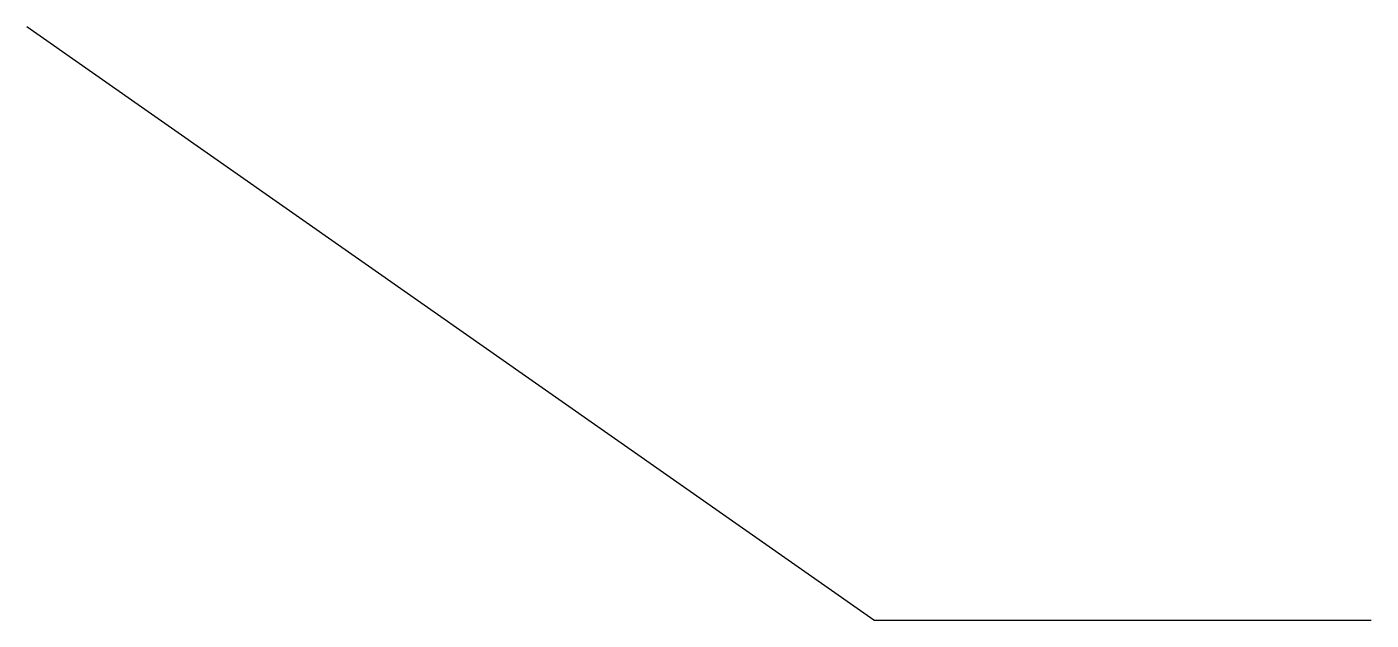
# Model space of a CAD drawing. Header units: metres. Extents: x 452502 to 452666, y 4631954 to 4632027.
import ezdxf

# ---------------------------------------------------------------- set-up
doc = ezdxf.new("R2010")
doc.units = ezdxf.units.M
doc.layers.add('workings_from_description', color=2, linetype='CONTINUOUS')

msp = doc.modelspace()

# ---------------------------------------------------------------- linework, layer by layer
at = {"layer": 'workings_from_description'}
for points in [[(452605.46, 4631953.95, 1924.6), (452501.59, 4632026.68, 1925.23)], [(452605.46, 4631953.95, 1924.6), (452666.42, 4631953.95, 1924.6)], [(452605.46, 4631953.95, 1924.6), (452605.46, 4631953.95, 1915.45)], [(452605.46, 4631953.95, 1924.6), (452605.46, 4631953.95, 1827.06)], [(452605.46, 4631953.95, 1924.6), (452605.46, 4631953.95, 1899.6)]]:
    msp.add_polyline3d(points, dxfattribs=at)

doc.saveas('drawing.dxf')
